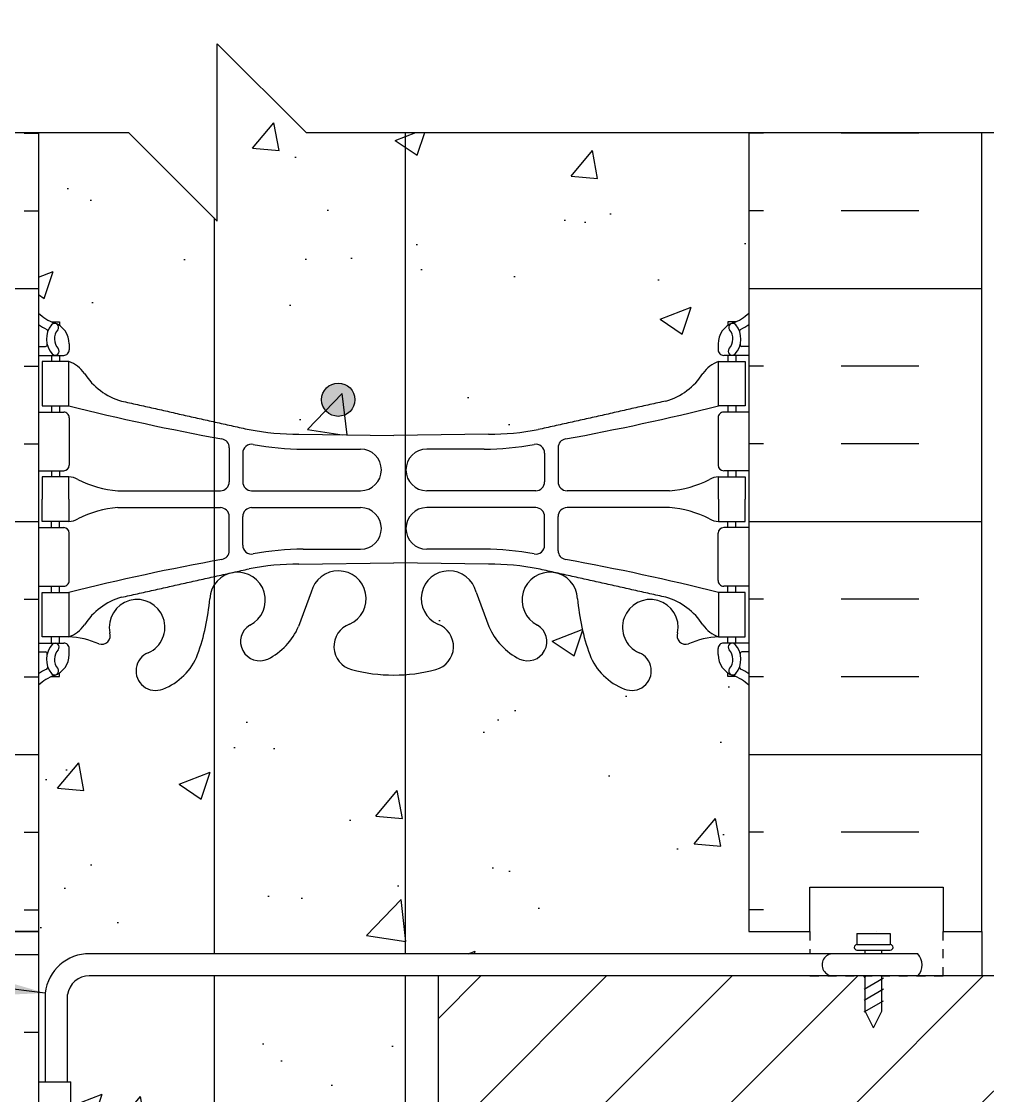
# Model space of a CAD drawing. Header units: inches. Extents: x 75 to 195, y 119 to 202.
# Drawn here: x 164.36 to 175.24, y 174.54 to 186.64 of the extents above; entities that cross this region are included whole.
import ezdxf

# ---------------------------------------------------------------- set-up
doc = ezdxf.new("R2010")
doc.units = ezdxf.units.IN
doc.header["$LTSCALE"] = 0.5
doc.header["$MEASUREMENT"] = 0
doc.linetypes.add('DASHED2', pattern=[0.375, 0.25, -0.125])
for name, color, linetype in [('HATCH', 12, 'Continuous'), ('line25', 2, 'Continuous'), ('LINE3', 3, 'Continuous'), ('LINE50', 5, 'Continuous'), ('LINE9', 9, 'Continuous'), ('TEXT', 4, 'Continuous'), ('Web_Edge', 9, 'Continuous')]:
    doc.layers.add(name, color=color, linetype=linetype)
doc.styles.add('DIM', font='romans.shx', dxfattribs={"width": 0.7})
doc.dimstyles.new('ext_12', dxfattribs={"dimscale": 12, "dimtxt": 0.09375, "dimasz": 0.09375, "dimexe": 0.09375, "dimexo": 0.0625, "dimgap": 0.0625, "dimtad": 1, "dimdec": 1, "dimzin": 3, "dimdsep": 46, "dimlunit": 4, "dimtxsty": 'DIM', "dimcen": 0.09, "dimdle": 0.09375, "dimclrt": 4, "dimadec": 0, "dimazin": 0, "dimtfac": 1, "dimtdec": 1, "dimtmove": 2, "dimatfit": 3, "dimfxl": 1, "dimfrac": 2, "dimtolj": 1, "dimtzin": 0, "dimarcsym": 0})
pattern_1 = [(49.99999999999999, (0, 0), (3.586300913003767, -0.3137606749129755), [0.375, -4.125]), (355, (0, 0), (-0.693756668065, 3.760960668500059), [0.3, -3.3]), (100.45144446, (0.298858405, -0.02614672), (2.89254423363556, 3.447199954843147), [0.3187009599999999, -3.505710559999999]), (46.18420000000001, (0, 1), (5.336206653357862, -0.8275964039653827), [0.5625, -6.1875]), (96.63563549, (0.444683725, 0.931033465), (4.673309728371142, 4.870593003872752), [0.47805171, -5.258568799999999]), (351.1841639899999, (0, 1), (4.673309725273866, 4.870593001349951), [0.45, -4.950000005]), (21, (0.5, 0.75), (2.984535260592308, -2.013094453326694), [0.375, -4.125]), (326.0000000000001, (0.5, 0.75), (1.216576659607909, 3.625750225234265), [0.3, -3.3]), (71.45144474, (0.74871127, 0.58224213), (4.201111883649856, 1.612655764031769), [0.31870095, -3.50571056]), (37.50000000000001, (0, 0), (0.06079927658645334, 1.664469269156557), [0, -3.26, 0, -3.35, 0, -3.3125]), (7.499999999999999, (0, 0), (1.315347687210743, 1.972058559411801), [0, -1.91, 0, -3.185, 0, -1.2625]), (327.5, (-1.115, 0), (2.669112180862045, -0.1127743586718988), [0, -1.25, 0, -3.9, 0, -5.175]), (317.5, (-1.615, 0), (2.915930846711931, 0.5005249116615886), [0, -1.625, 0, -2.59, 0, -3.675])]

msp = doc.modelspace()

# ---------------------------------------------------------------- hatches: boundary and pattern name
at = {"layer": 'HATCH'}
h = msp.add_hatch(dxfattribs=at)
h.set_pattern_fill('AR-CONC', color=256, scale=0.5)
h.set_pattern_definition(pattern_1)
edge = h.paths.add_edge_path()
edge.add_arc((172.2018245462193, 151.8000837750033), 0.4999999999999974, 46.21088882983793, 66.42182151813506)
edge.add_line((172.4018245462486, 152.2583413444861), (172.3118245462481, 152.2583413444792))
edge.add_line((172.3118245462481, 152.2583413444792), (172.3118245462453, 152.3000674044034))
edge.add_arc((172.4518245462293, 152.5071905561863), 0.2500000000000085, 180.0000000030875, 235.94420226187, ccw=False)
edge.add_line((172.2018245462293, 152.5071905561728), (172.2018245462257, 152.5746905561829))
edge.add_arc((172.2643245462257, 152.5746905561863), 0.06250000000000001, 90, 180.0000000031006, ccw=False)
edge.add_line((172.2643245462257, 152.6371905561863), (172.3118245462235, 152.6371905561863))
edge.add_line((172.3118245462235, 152.6371905561863), (172.311824546219, 152.7071905561863))
edge.add_line((172.311824546219, 152.7071905561863), (172.2068245462343, 152.7071905561863))
edge.add_arc((172.3292331973914, 153.0497944187065), 0.363814904164094, 212.0424222807423, 250.33874127357421, ccw=False)
edge.add_arc((171.4061143020733, 152.438564367372), 0.7434990637615021, 34.22801950078625, 73.81071145721394)
edge.add_spline(control_points=[(171.6134104463606, 153.1525805901413), (170.1759604463607, 153.4730405901414)], knot_values=[0, 0, 1, 1], degree=1, periodic=0)
edge.add_arc((169.6196225983369, 150.5414357825239), 2.983926699701129, 79.2546164297308, 90.09946546446858)
edge.add_line((169.6144425046446, 153.525357985903), (168.547827543108, 153.5411104853317))
edge.add_line((168.547827543108, 153.5411104853317), (167.4812125815714, 153.525357985903))
edge.add_arc((167.4760324878791, 150.5414357825239), 2.98392669970113, 89.90053453553199, 100.7453835702692)
edge.add_spline(control_points=[(166.9196946398554, 153.4730405901414), (165.4822446398555, 153.1525805901413)], knot_values=[0, 0, 1, 1], degree=1, periodic=0)
edge.add_arc((165.6895407841428, 152.438564367372), 0.7434990637615019, 106.1892885427861, 145.7719804992028)
edge.add_arc((164.7664218888246, 153.0497944187065), 0.3638149041640937, 289.6612587264258, 327.95757771928, ccw=False)
edge.add_line((164.8888305399818, 152.7071905561863), (164.7838305399971, 152.7071905561863))
edge.add_line((164.7838305399971, 152.7071905561863), (164.7838305399925, 152.6371905561863))
edge.add_line((164.7838305399925, 152.6371905561863), (164.8313305399904, 152.6371905561863))
edge.add_arc((164.8313305399904, 152.5746905561863), 0.06250000000000001, -3.100581125181634e-09, 90, ccw=False)
edge.add_line((164.8938305399904, 152.5746905561829), (164.8938305399867, 152.5071905561728))
edge.add_arc((164.6438305399867, 152.5071905561863), 0.2499999999999885, 304.05579773812997, 359.9999999969125, ccw=False)
edge.add_line((164.7838305399707, 152.3000674044034), (164.783830539968, 152.2583413444792))
edge.add_line((164.783830539968, 152.2583413444792), (164.6938305399674, 152.2583413444861))
edge.add_arc((164.8938305399967, 151.8000837750033), 0.4999999999999973, 113.5781784818649, 133.7891111703072)
edge.add_line((164.5478275431076, 152.1610296520316), (164.5478275431076, 149.3285125103))
edge.add_line((164.5478275431076, 149.3285125103), (165.5615450869221, 149.3285125103))
edge.add_line((165.5615450869221, 149.3285125103), (166.5615450869221, 150.3285125103))
edge.add_line((166.5615450869221, 150.3285125103), (166.5615450869221, 149.3285125103))
edge.add_line((166.5615450869221, 149.3285125103), (166.5615450869221, 148.3285125103))
edge.add_line((166.5615450869221, 148.3285125103), (167.5615450869221, 149.3285125103))
edge.add_line((167.5615450869221, 149.3285125103), (172.5478275431076, 149.3285125103))
edge.add_line((172.5478275431076, 149.3285125103), (172.5478275431076, 152.1610296520325))
h.paths.add_polyline_path([(172.5478275431076, 158.3877602400329), (172.5478275431076, 158.8339821800295), (171.9178311630849, 158.8339821800298), (171.9178311630849, 158.9463321800306), (172.0378311630734, 159.1463321800123), (172.0378311630736, 160.6151418413191, 0.2681384484811139), (171.8766805012218, 160.7632653574358), (165.2189828127577, 160.7632653574358, 0.2681558504661762), (165.0578279053277, 160.6151282852676), (165.0578279053276, 159.1463255430355), (165.1778239231303, 158.9463321800301), (165.1778239231303, 158.8339821800303), (164.5478275431076, 158.8339821800298), (164.5478275431076, 158.3877602400329), (164.5478275431076, 156.3533514603408, 0.08841615068673725), (164.6938305399674, 156.2560397678863), (164.783830539968, 156.2560397678931), (164.7838305399707, 156.214313707969, -0.2490694201798239), (164.8938305399867, 156.0071905561995), (164.8938305399904, 155.9396905561894, -0.4142135623889407), (164.8313305399904, 155.8771905561861), (164.7838305399925, 155.8771905561861), (164.7838305399971, 155.8071905561861), (164.8888305399824, 155.8071905561861, 0.085347844639918), (165.2182900625269, 155.882709137924, -0.669601494111214), (165.3507924612775, 155.7624274412263, 2.087231407567376), (165.7846918912003, 155.9872446994743, -1), (165.9481204626041, 156.3957677735459, -0.2134499129914622), (166.340346223382, 156.0065673065618, -0.06992325913710089), (166.4772131767151, 155.3627646068463, 1.702394472353548), (166.9269816381608, 155.6753088997681, -0.9407930192578153), (167.130494174839, 156.058572119649, -0.1730747606229938), (167.4764024973757, 155.6919150801411), (167.6190403395556, 155.3050702244089, 1.612473537246887), (168.0505835040769, 155.6646584241129, -0.7348724129875875), (168.0736871076673, 156.175697270817, -0.06847526280399541), (168.547827543108, 156.237760240033, -0.06847526280409488), (169.0219679785494, 156.1756972708168, -0.7348724129862686), (169.0450715821393, 155.664658424113, 1.612473537247485), (169.4766147466604, 155.3050702244089), (169.6192525888403, 155.691915080141, -0.1730747606230049), (169.9651609113771, 156.0585721196491, -0.9407930192578664), (170.1686734480551, 155.675308899768, 1.702394472352685), (170.6184419095009, 155.3627646068462, -0.06992325913712055), (170.7553088628341, 156.0065673065619, -0.2134499129912487), (171.1475346236114, 156.3957677735457, -1), (171.3109631950156, 155.9872446994742, 2.087231407566879), (171.7448626249385, 155.7624274412264, -0.6696014941100281), (171.8773650236889, 155.8827091379241, 0.08534784463997275), (172.2068245462337, 155.8071905561861), (172.311824546219, 155.8071905561861), (172.3118245462235, 155.8771905561861), (172.2643245462257, 155.8771905561861, -0.4142135623889407), (172.2018245462257, 155.9396905561894), (172.2018245462293, 156.0071905561995, -0.2490694201798239), (172.3118245462453, 156.214313707969), (172.3118245462481, 156.2560397678931), (172.4018245462486, 156.2560397678863, 0.08841615068610247), (172.5478275431076, 156.3533514603399)])
h.paths.add_polyline_path([(168.4715816569883, 162.1665714449375, 0.2256517540590418), (168.0965816569863, 162.5415714449427), (165.4328321509053, 162.5415714449427, 0.2256517540569472), (165.0578321509038, 162.1665714449432), (165.0578321509038, 161.3257655402969, 0.2256517540553599), (165.4328321509017, 160.9507655402987), (168.0965816569863, 160.9507655402987, 0.225651754059618), (168.4715816569887, 161.3257655403052)])
h.paths.add_polyline_path([(168.4715816569883, 163.1071930344056), (168.4715816569887, 163.9479989390378, 0.225651754059548), (168.0965816569865, 164.3229989390443), (165.4328321509016, 164.3229989390443, 0.2256517540552867), (165.0578321509038, 163.9479989390461), (165.0578321509038, 163.1071930343998, 0.2256517540569486), (165.4328321509053, 162.7321930344003), (168.0965816569863, 162.7321930344003, 0.2256517540590397)])
h.paths.add_polyline_path([(172.0378311630739, 163.9479989390461, 0.2256517540552877), (171.6628311630761, 164.3229989390443), (168.999081656983, 164.3229989390443, 0.2256517540542028), (168.6240816569884, 163.9479989390461), (168.6240816569889, 163.1071930344011, 0.2256517540585364), (168.9990816569939, 162.7321930344004), (171.6628311630724, 162.7321930344003, 0.2256517540569461), (172.0378311630739, 163.1071930343998)])
h.paths.add_polyline_path([(172.0378311630739, 162.1665714449432, 0.2256517540568764), (171.6628311630726, 162.5415714449427), (168.9990816569939, 162.5415714449427, 0.2256517540585356), (168.6240816569889, 162.1665714449419), (168.6240816569884, 161.3257655402969, 0.2256517540542032), (168.999081656983, 160.9507655402987), (171.6628311630761, 160.9507655402987, 0.2256517540552859), (172.0378311630739, 161.3257655402969)])
h.paths.add_polyline_path([(172.0378311630707, 167.1052490634837), (172.1378311630708, 167.1052490634836), (172.1378311630708, 167.1352490634837, -0.4142135623733604), (172.1878311630708, 167.1852490634837), (172.3139181195923, 167.1852490634836), (172.3628311630705, 167.3352490634837, -0.6000000000329955), (172.4628311630723, 167.3352490634793), (172.5478275431076, 167.0745934980371), (172.5478275431076, 167.6377602400329), (169.0478275431076, 167.6377602400329), (169.0478275431076, 167.67112683273, 0.08692797627920158), (169.0170391412225, 167.6402698250488, 0.5205670500021307), (168.8790837625001, 167.6402698250492, 0.5205670499987873), (168.7406458350173, 167.640269825049, 0.520567050000152), (168.3424326253816, 167.640269825049, 0.5205670499992864), (168.1821608172335, 167.6402698250489, 0.5205670500005973), (167.9610262632269, 167.6402698250491, 0.5205670499996288), (167.6804810735563, 167.6402698250489, 0.5205670500009729), (167.4938353642302, 167.6402698250492, 0.5205670499996286), (167.2666147141944, 167.6402698250491, 0.5071244707112382), (167.0478275431076, 167.640269825049, 0.5071244707117735), (166.8290403720207, 167.640269825049, 0.5205670499997153), (166.6018197219849, 167.6402698250489, 0.520567050000951), (166.4151740126588, 167.6402698250492, 0.5205670499993114), (166.1346288229883, 167.6402698250489, 0.5205670500006861), (165.9134942689817, 167.6402698250491, 0.5205670499997133), (165.7532224608335, 167.6402698250491, 0.5205670499999048), (165.355009251198, 167.640269825049, 0.5205670499993624), (165.216571323715, 167.6402698250489, 0.5205670500004266), (165.0786159449929, 167.640269825049, 0.5205670500003992), (164.8716826537141, 167.6402698250491, 0.5205670499997684), (164.668112472857, 167.640269825049, 0.4988713229762268), (164.5478275431076, 167.6543002246893), (164.5478275431076, 167.074593498037), (164.6328239231429, 167.3352490634793, -0.600000000032984), (164.7328239231447, 167.3352490634837), (164.7817369666228, 167.1852490634836), (164.9078239231443, 167.1852490634837, -0.4142135623730898), (164.9578239231444, 167.1352490634837), (164.9578239231446, 167.1052490634836), (165.0578239231445, 167.1052490634837), (165.0578266758943, 165.5037513415114, -0.3803970778958557), (165.3507965751591, 165.2086493812213, 2.087231407558445), (165.7846960050836, 165.4334666394689, -1), (165.9481245764855, 165.8419897135413, -0.2134499129913514), (166.3403503372635, 165.4527892465577, -0.06992325913718564), (166.4772172905968, 164.8089865468414, 1.702394472351746), (166.926985752043, 165.1215308397631, -0.9407930192597309), (167.1304982887213, 165.504794059644, -0.1730747606227705), (167.4764066112575, 165.1381370201363), (167.6190444534374, 164.7512921644041, 1.612473537247333), (168.0505876179583, 165.1108803641083, -0.734872412986502), (168.0736912215486, 165.6219192108121, -0.06847526280408593), (168.5478316569899, 165.6839821800282, -0.0684752628040884), (169.0219720924312, 165.6219192108121, -0.7348724129854327), (169.0450756960214, 165.1108803641084, 1.612473537248256), (169.4766188605421, 164.7512921644041), (169.619256702722, 165.1381370201363, -0.173074760622981), (169.9651650252587, 165.5047940596443, -0.9407930192585311), (170.1686775619367, 165.1215308397632, 1.70239447235543), (170.6184460233827, 164.8089865468424, -0.069923259137043), (170.7553129767159, 165.4527892465574, -0.2134499129912117), (171.1475387374932, 165.841989713541, -1), (171.310967308898, 165.4334666394698, 2.087231407600556), (171.7448667388189, 165.2086493812287, -0.3803920597852438), (172.0378311630722, 165.5037510013802)])
h.paths.add_polyline_path([(169.0478275431076, 175.8877602400329), (165.1168959696864, 175.8877602400329, 0.3667450765845143), (164.8735644508311, 175.6767847083661), (164.8735644508294, 174.6927602400267), (164.912780137349, 174.6927602400267), (164.912780137349, 173.4927602400267), (164.5478275431076, 173.4927602400267), (164.5478275431076, 172.7427602400267), (164.912780137349, 172.7427602400267), (164.912780137349, 171.5427602400267), (164.5478275431076, 171.5427602400267), (164.5478275431076, 170.7927602400267), (164.912780137349, 170.7927602400267), (164.912780137349, 169.5927602400266), (164.5478275431076, 169.5927602400267), (164.5478275431076, 168.8427602400267), (164.912780137349, 168.8427602400267), (164.912780137349, 167.7627602400267), (164.5478275431076, 167.7627602400267), (164.5478275431076, 167.6543002246893, -0.498871322977117), (164.6681124728571, 167.6402698250493, -0.5205670499987641), (164.8716826537141, 167.6402698250489, -0.520567050000898), (165.0786159449929, 167.6402698250491, -0.5205670499997003), (165.216571323715, 167.6402698250488, -0.5205670499997747), (165.355009251198, 167.6402698250491, -0.5205670499997268), (165.7532224608335, 167.640269825049, -0.5205670500013811), (165.913494268982, 167.6402698250495, -0.5205670499990875), (166.1346288229882, 167.640269825049, -0.52056704999924), (166.4151740126587, 167.640269825049, -0.5205670500016739), (166.601819721985, 167.640269825049, -0.5205670500000098), (166.8290403720208, 167.6402698250491, -0.5071244707114039), (167.0478275431076, 167.6402698250491, -0.5071244707112246), (167.2666147141944, 167.640269825049, -0.5205670499993632), (167.4938353642301, 167.6402698250491, -0.5205670500015138), (167.6804810735563, 167.640269825049, -0.5205670499996047), (167.9610262632269, 167.640269825049, -0.5205670500004783), (168.1821608172335, 167.6402698250489, -0.5205670499990874), (168.3424326253816, 167.640269825049, -0.520567050000254), (168.7406458350173, 167.640269825049, -0.5205670499978452), (168.8790837625, 167.6402698250491, -0.520567050002841), (169.0170391412226, 167.6402698250493, -0.08692797627831317), (169.0478275431076, 167.67112683273), (169.0478275431076, 167.8877602400329)])
h.paths.add_polyline_path([(171.1475346236211, 195.3998727964216, -1), (171.3109631950175, 194.9913497223471, 2.08723140757197), (171.7448626249388, 194.7665324640975, -0.6387765093179791), (171.8696704463549, 194.8900655451046, 0.08745749120513711), (172.2068245462336, 194.811295579058), (172.3118245462189, 194.811295579058), (172.3118245462235, 194.881295579058), (172.2643245462256, 194.881295579058, -0.4142135623889198), (172.2018245462256, 194.9437955790614), (172.2018245462293, 195.0112955790715, -0.2490694201798159), (172.3118245462453, 195.2184187308409), (172.311824546248, 195.2601447907651), (172.4018245462486, 195.2601447907582, 0.08841615068610348), (172.5478275431075, 195.3574564832118), (172.5478275431075, 195.9852094385437, 0.2591730799460595), (172.0964960690171, 195.7656617911694, 0.5205670499998363), (171.5966963013873, 195.7656617911692, 0.5205670500006688), (171.2097544666041, 195.7656617911695, 0.3367490559624016), (170.5478275431075, 195.8710784619815, 0.3367490559625175), (169.8859006196108, 195.7656617911694, 0.52056704999966), (169.4989587848281, 195.7656617911691, 0.520567050000234), (168.999159017198, 195.7656617911693, 0.5205670500001074), (168.1527238512584, 195.7656617911695, 0.5205670499995378), (167.8705787959454, 195.7656617911693, 0.5205670500000894), (166.9757758169597, 195.7656617911694, 0.5205670499997973), (166.2362285495197, 195.7656617911692, 0.5205670500002727), (165.5432825024134, 195.7656617911694, 0.520567049997399), (165.3227996793892, 195.7656617911689, 0.3215846627125721), (164.5478275431075, 195.7910784619814), (164.5478275431075, 195.3574564832127, 0.08841615068672416), (164.6938305399674, 195.2601447907582), (164.7838305399679, 195.2601447907651), (164.7838305399707, 195.2184187308409, -0.2490694201798235), (164.8938305399867, 195.0112955790715), (164.8938305399903, 194.9437955790614, -0.4142135623889365), (164.8313305399903, 194.881295579058), (164.7838305399925, 194.881295579058), (164.783830539997, 194.811295579058), (164.8888305399824, 194.811295579058, 0.08745749120546402), (165.2259846398623, 194.8900655451052, -0.6387765093288181), (165.3507924612767, 194.7665324640946, 2.087231407506877), (165.7846918912096, 194.9913497223425, -1), (165.9481204625968, 195.3998727964206, -0.2134499129933138), (166.3403462233809, 195.0106723294366, -0.06822591722337688), (166.4760440462461, 194.3828057874058, 1.753170910240108), (166.9269816381618, 194.6794139226394, -0.9407930192634988), (167.1304941748437, 195.0626771425186, -0.1730747606211557), (167.4764024973757, 194.696020103013), (167.6190403395556, 194.3091752472809, 1.612473537249726), (168.050583504076, 194.6687634469852, -0.7348724130110545), (168.0736871076834, 195.1798022936933, -0.06847526280146131), (168.547827543107, 195.2418652629049, -0.06847526280419448), (169.0219679785491, 195.1798022936888, -0.7348724129851263), (169.0450715821401, 194.6687634469853, 1.612473537249939), (169.4766147466604, 194.3091752472809), (169.6192525888403, 194.696020103013, -0.1730747606239947), (169.9651609113797, 195.0626771425222, -0.9407930192541172), (170.1686734480571, 194.679413922641, 1.753170910232499), (170.6196110399694, 194.3828057874001, -0.06822591722385282), (170.7553088628347, 195.0106723294354, -0.2134499129946788)])
h = msp.add_hatch(dxfattribs=at)
h.set_pattern_fill('AR-CONC', color=256, scale=0.5)
h.set_pattern_definition(pattern_1)
edge = h.paths.add_edge_path()
edge.add_line((172.5478275431076, 185.3877602400329), (167.5615450869221, 185.3877602400329))
edge.add_line((167.5615450869221, 185.3877602400329), (166.5615450869221, 186.3877602400329))
edge.add_line((166.5615450869221, 186.3877602400329), (166.5615450869221, 184.3877602400329))
edge.add_line((166.5615450869221, 184.3877602400329), (165.5615450869221, 185.3877602400329))
edge.add_line((165.5615450869221, 185.3877602400329), (164.5478275431076, 185.3877602400329))
edge.add_line((164.5478275431076, 185.3877602400329), (164.5478275431076, 183.3533514603408))
edge.add_arc((164.8938305399967, 183.714297337369), 0.4999999999999994, 226.2108888296905, 246.4218215181321)
edge.add_line((164.6938305399674, 183.2560397678863), (164.783830539968, 183.2560397678931))
edge.add_line((164.783830539968, 183.2560397678931), (164.7838305399707, 183.214313707969))
edge.add_arc((164.6438305399867, 183.0071905561861), 0.2499999999999888, 3.087507138843648e-09, 55.944202261869975, ccw=False)
edge.add_line((164.8938305399867, 183.0071905561995), (164.8938305399904, 182.9396905561894))
edge.add_arc((164.8313305399904, 182.9396905561861), 0.06250000000000001, -90, 3.100524281762773e-09, ccw=False)
edge.add_line((164.8313305399904, 182.8771905561861), (164.7838305399925, 182.8771905561861))
edge.add_line((164.7838305399925, 182.8771905561861), (164.7838305399971, 182.8071905561861))
edge.add_line((164.7838305399971, 182.8071905561861), (164.8888305399818, 182.8071905561861))
edge.add_arc((164.7664218888246, 182.4645866936658), 0.3638149041640937, 34.97751374801561, 70.33874127358001, ccw=False)
edge.add_arc((165.6895407841428, 183.0758167450003), 0.7434990637615044, 212.7919165278999, 253.8107114572146)
edge.add_spline(control_points=[(165.4822446398555, 182.361800522231), (166.9196946398554, 182.041340522231)], knot_values=[0, 0, 1, 1], degree=1, periodic=0)
edge.add_arc((167.4760324878791, 184.9729453298484), 2.983926699701151, 259.2546164297309, 270.0994654644669)
edge.add_line((167.4812125815713, 181.9890231264693), (168.547827543108, 181.9732706270406))
edge.add_line((168.547827543108, 181.9732706270406), (169.6144425046446, 181.9890231264693))
edge.add_arc((169.6196225983369, 184.9729453298484), 2.983926699701151, 269.900534535532, 280.7453835702703)
edge.add_spline(control_points=[(170.1759604463607, 182.041340522231), (171.6134104463606, 182.361800522231)], knot_values=[0, 0, 1, 1], degree=1, periodic=0)
edge.add_arc((171.4061143020733, 183.0758167450003), 0.7434990637615042, 286.1892885427833, 327.2080834720988)
edge.add_arc((172.3292331973914, 182.4645866936658), 0.363814904164094, 109.66125872642431, 145.022486251987, ccw=False)
edge.add_line((172.2068245462343, 182.8071905561861), (172.311824546219, 182.8071905561861))
edge.add_line((172.311824546219, 182.8071905561861), (172.3118245462235, 182.8771905561861))
edge.add_line((172.3118245462235, 182.8771905561861), (172.2643245462257, 182.8771905561861))
edge.add_arc((172.2643245462257, 182.9396905561861), 0.06250000000000001, 179.9999999968994, 270, ccw=False)
edge.add_line((172.2018245462257, 182.9396905561894), (172.2018245462293, 183.0071905561995))
edge.add_arc((172.4518245462293, 183.0071905561861), 0.2499999999999888, 124.05579773813, 179.9999999969125, ccw=False)
edge.add_line((172.3118245462453, 183.214313707969), (172.3118245462481, 183.2560397678931))
edge.add_line((172.3118245462481, 183.2560397678931), (172.4018245462486, 183.2560397678863))
edge.add_arc((172.2018245462193, 183.714297337369), 0.5000000000000001, 293.5781784818679, 313.7891111701644)
edge.add_line((172.5478275431076, 183.3533514603399), (172.5478275431076, 185.3877602400329))
h.paths.add_polyline_path([(172.5478275431076, 179.1610296520325, 0.08841615068610251), (172.4018245462486, 179.2583413444861), (172.3118245462481, 179.2583413444792), (172.3118245462453, 179.3000674044034, -0.2490694201798121), (172.2018245462293, 179.5071905561728), (172.2018245462257, 179.5746905561829, -0.4142135623889365), (172.2643245462257, 179.6371905561863), (172.3118245462235, 179.6371905561863), (172.311824546219, 179.7071905561863), (172.2068245462337, 179.7071905561863, 0.08745749120582635), (171.8696704463524, 179.6284205901386, -0.6387765093070148), (171.7448626249386, 179.7519536711462, 2.08723140756832), (171.3109631950161, 179.5271364128979, -1), (171.1475346236113, 179.1186133388267, -0.2134499129908219), (170.7553088628344, 179.5078138058096, -0.06822591722320911), (170.6196110399698, 180.135680347839, 1.753170910241413), (170.1686734480551, 179.8390722126043, -0.9407930192579664), (169.9651609113773, 179.4558089927232, -0.1730747606230948), (169.6192525888403, 179.8224660322313), (169.4766147466604, 180.2093108879634, 1.612473537246992), (169.0450715821392, 179.8497226882594, -0.7348724129831766), (169.0219679785516, 179.3386838415561, -0.0684752628044196), (168.547827543108, 179.2766208723394, -0.0684752628040849), (168.0736871076667, 179.3386838415555, -0.7348724129863967), (168.0505835040767, 179.8497226882594, 1.612473537247366), (167.6190403395556, 180.2093108879634), (167.4764024973757, 179.8224660322313, -0.1730747606230328), (167.1304941748389, 179.4558089927233, -0.9407930192580596), (166.9269816381607, 179.8390722126042, 1.753170910241757), (166.4760440462462, 180.1356803478391, -0.06822591722329059), (166.3403462233814, 179.507813805809, -0.2134499129908439), (165.9481204626042, 179.1186133388265, -1), (165.7846918912003, 179.527136412898, 2.087231407566888), (165.3507924612774, 179.7519536711461, -0.6387765093104392), (165.2259846398625, 179.6284205901391, 0.08745749120552962), (164.8888305399823, 179.7071905561863), (164.7838305399971, 179.7071905561863), (164.7838305399925, 179.6371905561863), (164.8313305399903, 179.6371905561863, -0.4142135623889448), (164.8938305399904, 179.5746905561829), (164.8938305399867, 179.5071905561728, -0.2490694201798235), (164.7838305399707, 179.3000674044034), (164.783830539968, 179.2583413444792), (164.6938305399674, 179.2583413444861, 0.08841615068673708), (164.5478275431076, 179.1610296520316), (164.5478275431076, 176.3877602400329), (164.547827543107, 174.6927602400267), (164.6237929644538, 174.6927602400267), (164.6237669657687, 175.6945159651334, -0.3840437701185139), (165.1236761299919, 176.1377602400329), (173.2353275431076, 176.1377602400329), (173.2353275431076, 176.3877602400329), (172.5478275431076, 176.3877602400329)])
h = msp.add_hatch(dxfattribs=at)
h.set_pattern_fill('INSUL', color=256, scale=7, style=0)
h.set_pattern_definition([(0, (-2761.613754168377, -220.6217538226787), (0, 2.625), []), (0, (-2761.613754168377, -219.7467538226787), (0, 2.625), [0.875, -0.875]), (0, (-2761.613754168377, -218.8717538226787), (0, 2.625), [0.875, -0.875])])
h.paths.add_polyline_path([(164.5478275431076, 185.3877602400329), (161.9228275431076, 185.3877602400329), (161.9228275431076, 176.3877602400329), (162.3603275431076, 176.3877602400329), (162.3603275431076, 176.8877602400329), (163.8603275431076, 176.8877602400329), (163.8603275431076, 176.3877602400329), (164.5478275431076, 176.3877602400329)])
h = msp.add_hatch(dxfattribs=at)
h.set_pattern_fill('INSUL', color=256, scale=7, style=0)
h.set_pattern_definition([(180, (3098.709409254592, -220.6217538226787), (0, 2.625), []), (180, (3098.709409254592, -219.7467538226787), (0, 2.625), [0.875, -0.875]), (180, (3098.709409254592, -218.8717538226787), (0, 2.625), [0.875, -0.875])])
h.paths.add_polyline_path([(175.1728275431076, 185.3877602400329), (172.5478275431076, 185.3877602400329), (172.5478275431076, 176.3877602400329), (173.2353275431076, 176.3877602400329), (173.2353275431076, 176.8877602400329), (174.7353275431076, 176.8877602400329), (174.7353275431076, 176.3877602400329), (175.1728275431076, 176.3877602400329)])
h = msp.add_hatch(dxfattribs=at)
h.set_pattern_fill('INSUL', color=256, scale=7, style=0)
h.set_pattern_definition([(0, (-2761.613754168377, -238.6217538226787), (0, 2.625), []), (0, (-2761.613754168377, -237.7467538226787), (0, 2.625), [0.875, -0.875]), (0, (-2761.613754168377, -236.8717538226787), (0, 2.625), [0.875, -0.875])])
h.paths.add_polyline_path([(161.9228275431076, 158.3877602400329), (162.3603275431076, 158.3877602400329), (162.3603275431076, 158.8877602400329), (163.8603275431076, 158.8877602400329), (163.8603275431076, 158.3877602400329), (164.5478275431076, 158.3877602400329), (164.5478275431076, 176.3877602400329), (163.8603275431076, 176.3877602400329), (163.8603275431076, 176.8877602400329), (162.3603275431076, 176.8877602400329), (162.3603275431076, 176.3877602400329), (161.9228275431076, 176.3877602400329)])
h = msp.add_hatch(dxfattribs=at)
h.set_pattern_fill('ANSI31', color=256, scale=8, style=0)
h.set_pattern_definition([(45, (68.36968742007136, 20.98664037055011), (-0.7071067811865475, 0.7071067811865476), [])])
h.paths.add_polyline_path([(192.8515855952764, 174.3877602400329), (193.8127401475157, 175.3489147922722), (193.8127401475157, 175.8877602400329), (169.0478275431076, 175.8877602400329), (169.0478275431076, 174.3877602400329)])
at = {"layer": 'LINE3'}
h = msp.add_hatch(color=256, dxfattribs=at)
h.paths.add_polyline_path([(168.108365848298, 182.4120419810528, 0.8313954898624936), (167.7396691766752, 182.4120419810528)])
h.paths.add_polyline_path([(168.1115175124866, 182.3778083560101, 0.04593457776007547), (168.108365848298, 182.4120419810528), (167.7396691766752, 182.4120419810528, 0.04593457776007547), (167.7365175124866, 182.3778083560101, 1)])

# ---------------------------------------------------------------- linework, layer by layer
at = {"layer": 'line25'}
for p, q in [((164.5478275431076, 185.3877602400329), (164.5478275431076, 176.3877602400329)), ((172.5478275431076, 185.3877602400329), (172.5478275431076, 176.3877602400329)), ((164.5478275431076, 176.3877602400329), (164.547827543107, 174.6927602400267)), ((175.1728275431076, 176.3877602400329), (175.1728275431076, 175.8877602400329)), ((164.5478275431076, 174.6927602400267), (164.5478275431076, 158.3877602400329)), ((164.547827543107, 174.6927602400267), (164.912780137349, 174.6927602400267)), ((164.912780137349, 173.4927602400267), (164.912780137349, 174.6927602400268))]:
    msp.add_line(p, q, dxfattribs=at)
msp.add_lwpolyline([(193.8127401475157, 175.8877602400329), (169.0478275431076, 175.8877602400329), (169.0478275431076, 167.8877602400329)], dxfattribs=at)
at = {"layer": 'LINE3'}
for p, q in [((168.6767392902358, 185.3877602400329), (168.6767392902358, 176.1377602400329)), ((166.5246852020456, 184.4246201249094), (166.5246852020456, 176.1377602400329)), ((166.5246852020456, 175.8877602400329), (166.5246852020456, 150.2916526254235)), ((168.6767392902358, 175.8877602400329), (168.6767392902358, 167.7028469231497))]:
    msp.add_line(p, q, dxfattribs=at)
msp.add_circle((167.9240175124866, 182.3778083560101), 0.1875, dxfattribs=at)
at = {"layer": 'LINE50'}
msp.add_line((173.9799141144757, 176.3877602400328), (173.9799141144757, 176.3877602400328), dxfattribs=at)
for points in [[(172.5478275431076, 176.3877602400329), (173.2353275431076, 176.3877602400329), (173.2353275431076, 176.8877602400329), (174.7353275431076, 176.8877602400329), (174.7353275431076, 176.3877602400329), (175.1728275431076, 176.3877602400329), (175.1728275431076, 185.3877602400329)], [(164.5478275431076, 176.3877602400329), (163.8603275431076, 176.3877602400329), (163.8603275431076, 176.8877602400329), (162.3603275431076, 176.8877602400329), (162.3603275431076, 176.3877602400329), (161.9228275431076, 176.3877602400329)], [(161.9228275431076, 176.3877602400329), (162.3603275431076, 176.3877602400329), (162.3603275431076, 176.8877602400329), (163.8603275431076, 176.8877602400329), (163.8603275431076, 176.3877602400329), (164.5478275431076, 176.3877602400329)]]:
    msp.add_lwpolyline(points, dxfattribs=at)
at = {"layer": 'LINE9'}
for p, q in [((166.5615450869221, 184.3877602400329), (166.5615450869221, 186.3877602400329)), ((167.5615450869221, 185.3877602400329), (166.5615450869221, 186.3877602400329)), ((156.4502626307367, 185.3877602400329), (165.5615450869221, 185.3877602400329)), ((165.5615450869221, 185.3877602400329), (166.5615450869221, 184.3877602400329)), ((167.5615450869221, 185.3877602400329), (176.6728275431076, 185.3877602400329)), ((173.7653282082596, 176.365300244542), (173.7653282082596, 176.240300244542)), ((173.7653282082596, 176.365300244542), (174.1403282082598, 176.365300244542)), ((174.1403282082598, 176.365300244542), (174.1403282082596, 176.240300244542)), ((173.7653282082598, 176.240300244542), (174.1403282082596, 176.240300244542)), ((173.7653282082596, 176.177800244542), (174.1403282082596, 176.177800244542)), ((173.7653282082598, 176.177800244542), (174.1403282082596, 176.177800244542)), ((173.8590782082598, 176.1377602400329), (173.8590782082598, 176.177800244542)), ((174.0465782082596, 176.1377602400329), (174.0465782082598, 176.177800244542)), ((174.4493921761253, 176.1377602400329), (165.1157295697718, 176.1377602400329)), ((174.451187637372, 175.8877602400329), (165.1168959696807, 175.8877602400329)), ((173.845074880525, 175.8728650406112), (173.8708741227123, 175.8877602400329)), ((173.845074880525, 175.739637065404), (174.0635114109565, 175.8657514550494)), ((173.8590782082598, 175.4899742243769), (173.8590782082598, 175.8877602400329)), ((174.0465782082598, 175.4899742243769), (174.0465782082598, 175.8877602400329)), ((164.6237669657687, 175.6945159651332), (164.6237929644538, 174.6927602400267)), ((164.8735644508294, 174.6927602400267), (164.8735644508311, 175.6767847083661)), ((173.845074880525, 175.6146370654041), (174.0635114109565, 175.7407514550495)), ((173.845074880525, 175.4818893993398), (174.0635114109565, 175.6080037889852)), ((173.9528282082598, 175.3024742243769), (173.8590782082598, 175.4899742243769)), ((173.9528282082598, 175.3024742243769), (174.0465782082598, 175.4899742243769))]:
    msp.add_line(p, q, dxfattribs=at)
at = {"layer": 'LINE9', "linetype": 'DASHED2', "ltscale": 0.15}
for points in [[(173.2353275431076, 176.3877602400329), (173.2353275431076, 176.3877602400329), (173.2353275431076, 176.1377602400329)], [(173.2353275431076, 175.8877602400329), (174.7353275431076, 175.8877602400329), (174.7353275431076, 176.3877602400329), (174.7353275431076, 176.3877602400329)]]:
    msp.add_lwpolyline(points, dxfattribs=at)
at = {"layer": 'LINE9'}
for centre, radius, start, end in [((173.7653282082598, 176.209050244542), 0.03125, 90, 270), ((174.1403282082596, 176.209050244542), 0.03125, 270, 90), ((165.1197028498801, 175.6387102505819), 0.4990658062078668, 89.35428393050557, 173.5797384103805), ((173.4972438995329, 176.0127602400329), 0.1250069752282904, 89.39472638956298, 270.6052736104371), ((174.3125840561053, 176.0117712579599), 0.1859830242447484, 318.1804529144634, 42.6425117502319), ((165.1197028498801, 175.6387102505819), 0.2490658062078668, 89.35428393191184, 171.2067699345054)]:
    msp.add_arc(centre, radius, start, end, dxfattribs=at)
at = {"layer": 'Web_Edge'}
for p, q in [((164.6938305399674, 183.2560397678863), (164.783830539968, 183.2560397678931)), ((164.783830539968, 183.2560397678931), (164.7838305399707, 183.214313707969)), ((172.4018245462487, 183.2560397678863), (172.3118245462481, 183.2560397678931)), ((172.3118245462481, 183.2560397678931), (172.3118245462453, 183.214313707969)), ((164.5478275431076, 182.977190556186), (164.6257060763762, 182.9771905561861)), ((164.8938305399867, 183.0071905562051), (164.8938305399904, 182.9396905561889)), ((172.2018245462293, 183.0071905562051), (172.2018245462257, 182.9396905561889)), ((172.5478275431085, 182.977190556186), (172.4699490098398, 182.9771905561861)), ((164.5478275431076, 182.8771905561861), (164.8313305399904, 182.8771905561861)), ((164.6938305399674, 182.877190556186), (164.6938305399674, 182.8071905561861)), ((164.7838305399925, 182.877190556186), (164.7838305399971, 182.8071905561861)), ((172.5478275431085, 182.8771905561861), (172.2643245462257, 182.8771905561861)), ((172.3118245462235, 182.877190556186), (172.311824546219, 182.8071905561861)), ((172.4018245462487, 182.877190556186), (172.4018245462487, 182.8071905561861)), ((164.5478275431076, 182.2371905561861), (164.8313305399904, 182.2371905561862)), ((164.6938305399674, 182.3071905561861), (164.6938305399674, 182.2371905561861)), ((164.7838305400307, 182.3071905561861), (164.7838305400353, 182.2371905561862)), ((172.5478275431085, 182.2371905561861), (172.2643245462257, 182.2371905561862)), ((172.3118245461853, 182.3071905561861), (172.3118245461808, 182.2371905561862)), ((172.4018245462487, 182.3071905561861), (172.4018245462487, 182.2371905561861)), ((164.8938305399904, 182.1746905561862), (164.8938305399904, 181.6396905561862)), ((172.2018245462257, 182.1746905561862), (172.2018245462257, 181.6396905561862)), ((167.4812125815731, 181.9890231264693), (168.5478346398552, 181.973270522231)), ((169.6144425046429, 181.9890231264693), (168.5478204463609, 181.973270522231)), ((166.6958846398554, 181.8372652362825), (166.6958846398545, 181.4525014194654)), ((170.3997704463606, 181.8372652362825), (170.3997704463615, 181.4525014194654)), ((166.8483846398551, 181.7752096924659), (166.8483846398551, 181.4525014423465)), ((167.5285470693445, 181.821138839128), (168.175428390117, 181.821138839128)), ((169.5671080168715, 181.821138839128), (168.920226696099, 181.821138839128)), ((170.2472704463609, 181.7752096924659), (170.2472704463609, 181.4525014423465)), ((164.5478275431076, 181.5771905561861), (164.8313305399904, 181.5771905561862)), ((164.6938305399669, 181.5771905561862), (164.6938305399669, 181.5071905561862)), ((164.783830540078, 181.5771905561862), (164.7838305400826, 181.5071905561862)), ((172.5478275431085, 181.5771905561861), (172.2643245462257, 181.5771905561862)), ((172.311824546138, 181.5771905561862), (172.3118245461335, 181.5071905561862)), ((172.4018245462491, 181.5771905561862), (172.4018245462491, 181.5071905561862)), ((165.4415546398552, 181.3517205222309), (166.5959522872497, 181.3525014423464)), ((166.948384639855, 181.3525014423465), (168.175428390117, 181.3525014423464)), ((170.147270446361, 181.3525014423465), (168.920226696099, 181.3525014423464)), ((171.6541004463608, 181.3517205222309), (170.4997027989664, 181.3525014423464)), ((165.4415546398552, 181.1626605901414), (166.5959522872497, 181.1618796700259)), ((166.948384639855, 181.1618796700259), (168.175428390117, 181.1618796700259)), ((170.147270446361, 181.1618796700259), (168.920226696099, 181.1618796700259)), ((171.6541004463608, 181.1626605901414), (170.4997027989664, 181.1618796700259)), ((164.6938305399669, 180.9371905561861), (164.6938305399669, 181.0071905561861)), ((164.783830540078, 180.9371905561862), (164.7838305400826, 181.0071905561861)), ((166.6958846398554, 180.6771158760899), (166.6958846398545, 181.0618796929069)), ((166.8483846398551, 180.7391714199065), (166.8483846398551, 181.0618796700259)), ((170.2472704463609, 180.7391714199065), (170.2472704463609, 181.0618796700259)), ((170.3997704463606, 180.6771158760899), (170.3997704463615, 181.0618796929069)), ((172.311824546138, 180.9371905561862), (172.3118245461335, 181.0071905561861)), ((172.4018245462491, 180.9371905561861), (172.4018245462491, 181.0071905561861)), ((164.5478275431076, 180.9371905561862), (164.8313305399904, 180.9371905561862)), ((164.8938305399904, 180.3396905561862), (164.8938305399904, 180.8746905561862)), ((172.2018245462257, 180.3396905561862), (172.2018245462257, 180.8746905561862)), ((172.5478275431085, 180.9371905561862), (172.2643245462257, 180.9371905561862)), ((167.5285470693445, 180.6932422732444), (168.175428390117, 180.6932422732444)), ((169.5671080168715, 180.6932422732444), (168.920226696099, 180.6932422732444)), ((167.4812125815731, 180.525357985903), (168.5478346398552, 180.5411105901413)), ((169.6144425046429, 180.525357985903), (168.5478204463609, 180.5411105901413)), ((164.5478275431076, 180.2771905561863), (164.8313305399904, 180.2771905561862)), ((164.6938305399674, 180.2071905561863), (164.6938305399674, 180.2771905561862)), ((164.7838305400307, 180.2071905561863), (164.7838305400353, 180.2771905561862)), ((172.5478275431085, 180.2771905561863), (172.2643245462257, 180.2771905561862)), ((172.3118245461853, 180.2071905561863), (172.3118245461808, 180.2771905561862)), ((172.4018245462487, 180.2071905561863), (172.4018245462487, 180.2771905561862)), ((167.6190403395551, 180.209310887962), (167.4764024973758, 179.8224660322314)), ((169.4766147466609, 180.209310887962), (169.6192525888402, 179.8224660322314)), ((164.6938305399674, 179.6371905561863), (164.6938305399674, 179.7071905561863)), ((164.7838305399925, 179.6371905561863), (164.7838305399971, 179.7071905561863)), ((172.3118245462235, 179.6371905561863), (172.311824546219, 179.7071905561863)), ((172.4018245462487, 179.6371905561863), (172.4018245462487, 179.7071905561863)), ((164.5478275431076, 179.6371905561862), (164.8313305399904, 179.6371905561863)), ((164.5478275431076, 179.5371905561863), (164.6257060763762, 179.5371905561862)), ((164.8938305399867, 179.5071905561672), (164.8938305399904, 179.5746905561834)), ((172.2018245462293, 179.5071905561672), (172.2018245462257, 179.5746905561834)), ((172.5478275431085, 179.6371905561862), (172.2643245462257, 179.6371905561863)), ((172.5478275431085, 179.5371905561863), (172.4699490098398, 179.5371905561862)), ((164.783830539968, 179.2583413444792), (164.7838305399707, 179.3000674044034)), ((172.3118245462481, 179.2583413444792), (172.3118245462453, 179.3000674044034)), ((164.6938305399674, 179.2583413444861), (164.783830539968, 179.2583413444792)), ((172.4018245462487, 179.2583413444861), (172.3118245462481, 179.2583413444792))]:
    msp.add_line(p, q, dxfattribs=at)
for points in [[(164.5888305399824, 182.3071905561861), (164.8888305399825, 182.3071905561861), (164.8888305399825, 182.8071905561861), (164.5888305399824, 182.8071905561861)], [(172.5068245462337, 182.3071905561861), (172.2068245462335, 182.3071905561861), (172.2068245462335, 182.8071905561861), (172.5068245462337, 182.8071905561861)], [(164.5888305399824, 180.2071905561863), (164.8888305399825, 180.2071905561863), (164.8888305399825, 179.7071905561863), (164.5888305399824, 179.7071905561863)], [(172.5068245462337, 180.2071905561863), (172.2068245462335, 180.2071905561863), (172.2068245462335, 179.7071905561863), (172.5068245462337, 179.7071905561863)]]:
    msp.add_lwpolyline(points, close=True, dxfattribs=at)
for points in [[(164.8888305400676, 181.2571905561862), (164.8888305400676, 181.5071905561862), (164.5888305400674, 181.5071905561862), (164.5888305400674, 181.2571905561862)], [(172.2068245461485, 181.2571905561862), (172.2068245461485, 181.5071905561862), (172.5068245461486, 181.5071905561862), (172.5068245461486, 181.2571905561862)], [(164.8888305400676, 181.2571905561861), (164.8888305400676, 181.0071905561861), (164.5888305400674, 181.0071905561861), (164.5888305400674, 181.2571905561861)], [(172.2068245461485, 181.2571905561861), (172.2068245461485, 181.0071905561861), (172.5068245461486, 181.0071905561861), (172.5068245461486, 181.2571905561861)]]:
    msp.add_lwpolyline(points, dxfattribs=at)
for centre, radius, start, end in [((164.8938305399967, 183.714297337369), 0.5, 226.210888829619, 250.5287793646983), ((172.2018245462193, 183.714297337369), 0.5, 289.4712206353017, 313.7891111703809), ((164.8938305399967, 183.714297337369), 0.6, 234.7832160478548, 245.074770714526), ((164.8875379484418, 183.0617499625192), 0.25, 140.1145119962656, 222.4608678427917), ((164.6317483294376, 183.1512797286581), 0.02103171283708721, 343.4640040446166, 63.99572765969248), ((164.7297715773868, 183.192646655858), 0.04500919725254051, 321.4480006460004, 139.1878992020103), ((164.6438305399867, 183.0071905561861), 0.25, 4.360973023723161e-09, 70.5287793646983), ((164.8875379484418, 183.0617499625192), 0.16, 140.0000771989567, 222.4608678427537), ((172.4518245462293, 183.0071905561861), 0.25, 109.4712206353017, 179.999999995639), ((172.3658835088292, 183.192646655858), 0.04500919725254051, 40.81210079798972, 218.5519993539996), ((172.2081171377742, 183.0617499625192), 0.16, 317.5391321572463, 39.99992280104325), ((172.2081171377742, 183.0617499625192), 0.25, 317.5391321572083, 39.88548800373442), ((172.4639067567784, 183.1512797286581), 0.02103171283708721, 116.0042723403075, 196.5359959553834), ((172.2018245462193, 183.714297337369), 0.6, 294.925229285474, 305.2167839521452), ((164.6259100721997, 182.9967730153924), 0.01958352171754351, 269.4031558122728, 15.49009993730716), ((164.7363015389708, 182.9233572298692), 0.04500000000006049, 222.4608678430202, 42.46086784271332), ((164.8313305399904, 182.9396905561861), 0.0625, 270, 2.605510395054913e-09), ((172.2643245462257, 182.9396905561861), 0.0625, 179.9999999973945, 270), ((172.3593535472453, 182.9233572298692), 0.04500000000006049, 137.5391321572867, 317.5391321569797), ((172.4697450140163, 182.9967730153924), 0.01958352171754351, 164.5099000626928, 270.5968441877272), ((164.7664218888246, 182.4645866936658), 0.3638149041640656, 34.97751374817587, 70.33874127345723), ((172.3292331973914, 182.4645866936658), 0.3638149041640656, 109.6612587265428, 145.0224862518241), ((165.6895407841427, 183.0758167450003), 0.7434990637615071, 212.7919165278158, 253.8107114574975), ((171.4061143020733, 183.0758167450003), 0.7434990637615071, 286.1892885425024, 327.2080834721842), ((164.8313305399904, 182.1746905561862), 0.0625, 0, 90.00000000002606), ((171.6974341864645, 209.7275605459002), 28.25303123538609, 256.0552188302863, 259.6343408131776), ((165.3982208997515, 209.7275605459002), 28.25303123538609, 280.3656591868224, 283.9447811697137), ((172.2643245462257, 182.1746905561862), 0.0625, 89.99999999997395, 180), ((167.4760324878791, 184.9729453298484), 2.983926699701089, 259.2546164297385, 270.0994654645017), ((169.6196225983369, 184.9729453298484), 2.983926699701089, 269.9005345354983, 280.7453835702615), ((166.595884639855, 181.8372652362827), 0.1, 359.9999999998371, 79.63434081307169), ((166.948384639855, 181.7752096924659), 0.1, 79.25461642981814, 180), ((167.5233669756505, 184.805061042507), 2.983926699701089, 259.2546164297385, 270.0994654645017), ((169.5722881105655, 184.805061042507), 2.983926699701089, 269.9005345354983, 280.7453835702615), ((170.147270446361, 181.7752096924659), 0.1, 0, 100.7453835701819), ((170.499770446361, 181.8372652362827), 0.1, 100.3656591869283, 180.0000000001629), ((168.175428390117, 181.5868201407372), 0.2343186983907799, 270, 90), ((168.920226696099, 181.5868201407372), 0.2343186983907799, 90, 270), ((164.8313305399904, 181.6396905561862), 0.0625, 270.000000000026, 0), ((172.2643245462257, 181.6396905561862), 0.0625, 180, 269.9999999999739), ((164.8847077849807, 181.2885068967968), 0.218722518258797, 60.49374658855977, 88.91995365505842), ((165.5264265257462, 182.5083537292286), 1.159742907951804, 242.5843952407378, 265.8032493073773), ((171.5692285604698, 182.5083537292286), 1.159742907951804, 274.1967506926227, 297.4156047592622), ((172.2109473012353, 181.2885068967968), 0.218722518258797, 91.08004634494156, 119.5062534114402), ((166.5958846398546, 181.4525014194655), 0.1, 270.0387591052462, 359.9999999999251), ((166.948384639855, 181.4525014423465), 0.1, 180, 270), ((170.147270446361, 181.4525014423465), 0.1, 270, 0), ((170.4997704463615, 181.4525014194655), 0.1, 180.0000000000749, 269.9612408947538), ((165.5264265257462, 180.0060273831437), 1.159742907951804, 94.19675069262267, 117.4156047592622), ((166.5958846398546, 181.0618796929068), 0.1, 7.490842385782874e-11, 89.96124089475377), ((166.948384639855, 181.0618796700259), 0.1, 90, 180), ((168.175428390117, 180.9275609716352), 0.2343186983907799, 270, 90), ((168.920226696099, 180.9275609716352), 0.2343186983907799, 90, 270), ((170.147270446361, 181.0618796700259), 0.1, 0, 90), ((170.4997704463615, 181.0618796929068), 0.1, 90.03875910524623, 179.9999999999251), ((171.5692285604698, 180.0060273831437), 1.159742907951804, 62.58439524073778, 85.80324930737731), ((164.8847077849807, 181.2258742155756), 0.218722518258797, 271.0800463449415, 299.5062534114402), ((172.2109473012353, 181.2258742155756), 0.218722518258797, 240.4937465885598, 268.9199536550585), ((164.8313305399904, 180.8746905561862), 0.0625, 0, 89.99999999997395), ((172.2643245462257, 180.8746905561862), 0.0625, 90.00000000002606, 180), ((166.948384639855, 180.7391714199065), 0.1, 180, 280.7453835701818), ((170.147270446361, 180.7391714199065), 0.1, 259.2546164298182, 0), ((166.595884639855, 180.6771158760896), 0.1, 280.3656591869283, 1.628443996909321e-10), ((167.5233669756505, 177.7093200698653), 2.983926699701089, 89.90053453549825, 100.7453835702615), ((169.5722881105655, 177.7093200698653), 2.983926699701089, 79.25461642973853, 90.09946546450175), ((170.499770446361, 180.6771158760896), 0.1, 179.9999999998372, 259.6343408130716), ((171.6974341864645, 152.7868205664722), 28.25303123538609, 100.3656591868224, 103.9447811697137), ((167.4760324878791, 177.541435782524), 2.983926699701089, 89.90053453549825, 100.7453835702615), ((169.6196225983369, 177.541435782524), 2.983926699701089, 79.25461642973853, 90.09946546450175), ((165.3982208997515, 152.7868205664722), 28.25303123538609, 76.05521883028628, 79.63434081317757), ((166.7892180781612, 180.1207158053488), 0.3135313569610182, 296.0651741220464, 177.2642895890111), ((167.9240175124866, 180.1365727563623), 0.3135313569610182, 293.8083663361876, 166.5853660183838), ((169.1716375737294, 180.1365727563623), 0.3135313569610182, 13.41463398161618, 246.1916336638124), ((170.3064370080549, 180.1207158053488), 0.3135313569610182, 2.735710410988923, 243.9348258779536), ((164.8313305399904, 180.3396905561862), 0.0625, 269.9999999999739, 0), ((172.2643245462257, 180.3396905561862), 0.0625, 180, 270.000000000026), ((165.6895407841427, 179.438564367372), 0.7434990637615071, 106.1892885425024, 147.2080834721842), ((164.1182150601919, 180.3166696276024), 2.364765241385946, 339.998492278527, 355.6105272071578), ((172.9774400260241, 180.3166696276024), 2.364765241385946, 184.3894727928422, 200.001507721473), ((171.4061143020733, 179.438564367372), 0.7434990637615071, 32.79191652781578, 73.81071145749759), ((165.6581258995832, 179.813986480989), 0.3135313569610182, 293.8083663361876, 191.4113785795539), ((171.4375291866329, 179.813986480989), 0.3135313569610182, 348.5886214204461, 246.1916336638124), ((164.7664218888246, 180.0497944187065), 0.3638149041640656, 289.6612587265428, 325.0224862518241), ((167.0404408525389, 179.6536548598934), 0.2173766041081271, 121.4629889840331, 294.4735608195812), ((166.7896907650135, 180.1238221099586), 0.7499256556133269, 297.0295257392024, 336.3062471102762), ((168.1421011339846, 179.5978184475993), 0.2680134754942133, 109.9662478540822, 255.2108076408213), ((168.9535539522314, 179.5978184475993), 0.2680134754942133, 284.7891923591787, 70.03375214591783), ((170.3059643212025, 180.1238221099586), 0.7499256556133269, 203.6937528897238, 242.9704742607975), ((170.0552142336771, 179.6536548598934), 0.2173766041081271, 245.5264391804187, 58.53701101596694), ((172.3292331973914, 180.0497944187065), 0.3638149041640656, 214.9775137481759, 250.3387412734572), ((164.8339634107913, 178.7114115962593), 0.9972893957618358, 66.85329827606874, 86.84620835532922), ((165.2597685221815, 179.7191024896936), 0.0967706443678472, 249.5669329944769, 19.84487066971641), ((171.8358865640346, 179.7191024896936), 0.0967706443678472, 160.1551293302832, 290.4330670055226), ((172.2616916754248, 178.7114115962593), 0.9972893957618358, 93.15379164467078, 113.1467017239313), ((164.6259100721997, 179.5176080969799), 0.01958352171754351, 344.5099000626929, 90.59684418772727), ((164.8875379484418, 179.4526311498532), 0.25, 137.5391321572083, 219.8854880037344), ((164.7363015389708, 179.5910238825032), 0.04500000000006049, 317.5391321572867, 137.5391321569798), ((164.8875379484418, 179.4526311498532), 0.16, 137.5391321572463, 219.9999228010433), ((164.8313305399904, 179.5746905561863), 0.0625, 359.9999999973945, 90), ((165.8664061768861, 179.3228748758558), 0.22, 111.8037479894415, 291.8037479894418), ((171.2292489093299, 179.3228748758558), 0.22, 248.1962520105582, 68.19625201055852), ((172.2643245462257, 179.5746905561863), 0.0625, 90, 180.0000000026055), ((172.3593535472453, 179.5910238825032), 0.04500000000006049, 42.4608678430202, 222.4608678427133), ((172.2081171377742, 179.4526311498532), 0.16, 320.0000771989567, 42.46086784275366), ((172.2081171377742, 179.4526311498532), 0.25, 320.1145119962655, 42.46086784279169), ((172.4697450140163, 179.5176080969799), 0.01958352171754351, 89.40315581227274, 195.4900999373071), ((164.6438305399867, 179.5071905561863), 0.25, 289.4712206353017, 359.999999995639), ((165.7091568516218, 179.7516719563667), 0.6766585701930063, 290.6802528325035, 338.876107846978), ((171.3864982345942, 179.7516719563667), 0.6766585701930063, 201.1238921530206, 249.3197471674964), ((172.4518245462293, 179.5071905561863), 0.25, 180.000000004361, 250.5287793646983), ((164.8938305399967, 178.8000837750033), 0.6, 114.925229285474, 125.2167839521452), ((164.6317483294376, 179.3631013837143), 0.02103171283708721, 296.0042723403076, 16.53599595538341), ((164.7297715773868, 179.3217344565143), 0.04500919725254051, 220.8121007979898, 38.5519993539996), ((168.5362838951748, 181.0306003137269), 1.754017427683611, 254.7081662546031, 270.3770812484059), ((168.5593711910412, 181.0306003137269), 1.754017427683611, 269.6229187515941, 285.2918337453968), ((172.3658835088292, 179.3217344565143), 0.04500919725254051, 141.4480006460004, 319.1878992020103), ((172.4639067567784, 179.3631013837143), 0.02103171283708721, 163.4640040446166, 243.9957276596924), ((172.2018245462193, 178.8000837750033), 0.6, 54.78321604785479, 65.07477071452595), ((164.8938305399967, 178.8000837750033), 0.5, 109.4712206353017, 133.7891111703809), ((172.2018245462193, 178.8000837750033), 0.5, 46.21088882961905, 70.5287793646983)]:
    msp.add_arc(centre, radius, start, end, dxfattribs=at)
for points in [[(165.4822446398555, 182.361800522231), (166.9196946398554, 182.041340522231)], [(171.6134104463606, 182.361800522231), (170.1759604463607, 182.041340522231)], [(165.4822446398555, 180.1525805901413), (166.9196946398554, 180.4730405901414)], [(171.6134104463606, 180.1525805901413), (170.1759604463607, 180.4730405901414)]]:
    msp.add_open_spline(points, degree=1, dxfattribs=at)

# ---------------------------------------------------------------- leaders
at = {"layer": 'TEXT'}
msp.add_leader([(164.6237669657664, 175.6945159651124), (154.7563307816264, 176.8759546727934), (151.4270364050391, 176.8759546727934)], dimstyle='ext_12', override={"dimtad": 0}, dxfattribs=at)

doc.saveas('drawing.dxf')
